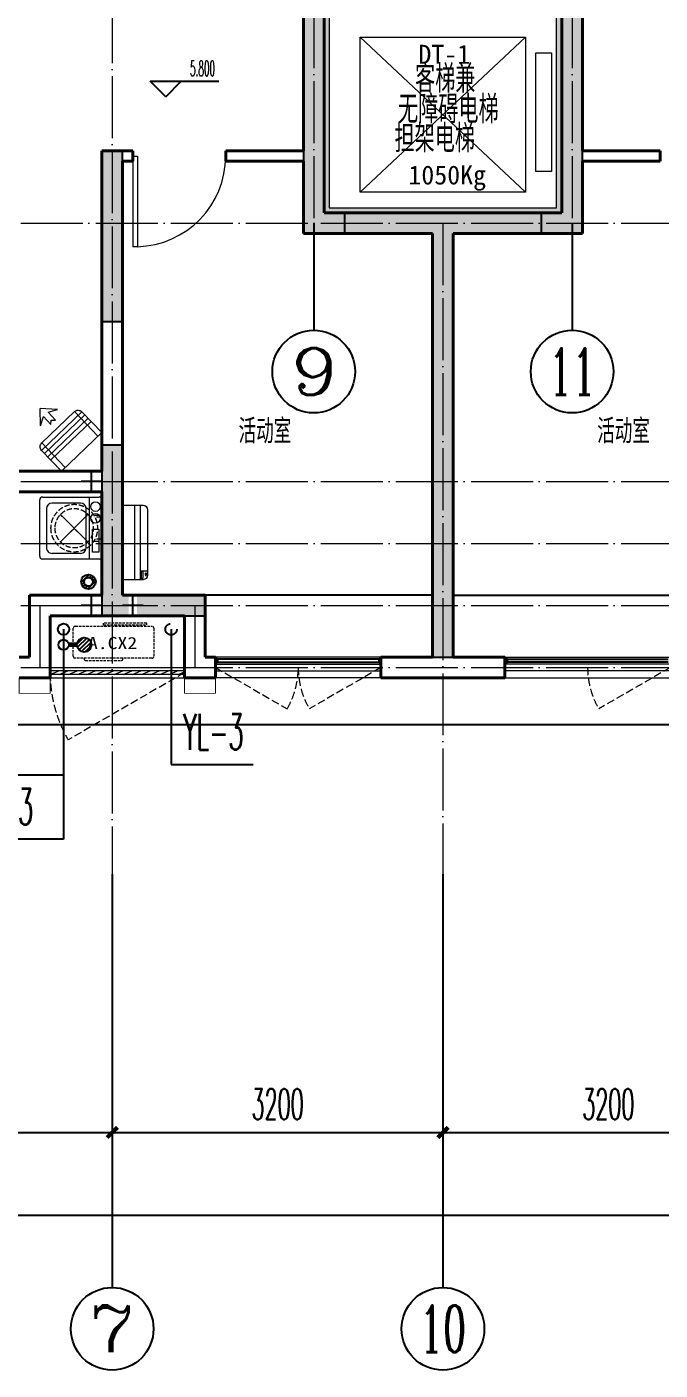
# Model space of a CAD drawing. Extents: x 27938 to 650306, y -92720 to 1524912.
# Drawn here: x 281791 to 287918, y 511940 to 524940 of the extents above; entities that cross this region are included whole.
import ezdxf
from ezdxf.enums import TextEntityAlignment as Align

# ---------------------------------------------------------------- set-up
doc = ezdxf.new("R2010")
doc.units = 0
doc.header["$LTSCALE"] = 1000
doc.header["$MEASUREMENT"] = 0
for name, pattern in [('$1$DASH', [0.35, 0.25, -0.1]), ('DASH', [0.35, 0.25, -0.1]), ('DOTE', [2.42, 2, -0.2, 0.02, -0.2])]:
    doc.linetypes.add(name, pattern=pattern)
for name, color, linetype in [('3-栏杆1', 135, 'Continuous'), ('3.5方案汇报，与郭总、侯月琴确定户型_t8$0$2020.03.04 -1安徽标准化洋房户型(UA）_t8_t8$0$看线', 154, 'Continuous'), ('AXIS', 3, 'Continuous'), ('AXIS_TEXT', 4, 'Continuous'), ('COLUMN', 9, 'Continuous'), ('DIM_ELEV', 3, 'Continuous'), ('DIM_凝结', 3, 'Continuous'), ('DIM_污水', 3, 'Continuous'), ('DIM_雨水', 3, 'Continuous'), ('EQUIP_地漏', 7, 'Continuous'), ('PIPE-凝结', 150, 'N'), ('PUB_TEXT', 4, 'Continuous'), ('VPIPE-凝结', 150, 'Continuous'), ('VPIPE-污水', 2, 'W'), ('VPIPE-雨水', 4, 'DASH'), ('保温', 6, 'Continuous'), ('机电标识类', 1, 'Continuous'), ('看线', 251, 'Continuous')]:
    doc.layers.add(name, color=color, linetype=linetype)
for name, color, linetype, lineweight in [('3.5方案汇报，与郭总、侯月琴确定户型_t8$0$STAIR', 2, 'Continuous', 18), ('DOTE', 19, 'DOTE', 9), ('LVTRY', 1, 'Continuous', 13), ('PUB_HATCH', 8, 'Continuous', 9), ('WALL', 9, 'Continuous', 40), ('WINDOW', 8, 'Continuous', 15), ('填充', 251, 'Continuous', 5), ('平面-空调室内机', 176, 'Continuous', 9), ('平面-空调预留孔', 173, 'Continuous', 15), ('空调', 76, 'Continuous', 13), ('粉刷', 251, 'Continuous', 9)]:
    doc.layers.add(name, color=color, linetype=linetype, lineweight=lineweight)
doc.styles.add('_TCH_AXIS', font='COMPLEX', dxfattribs={"bigfont": 'GBCBIG'})
doc.styles.add('_TCH_DIM', font='SIMPLEX.shx', dxfattribs={"width": 0.6, "oblique": 10, "bigfont": 'hztxt.shx'})
doc.styles.add('_TCH_DIM_T3', font='SIMPLEX.shx', dxfattribs={"width": 0.494118, "bigfont": 'GBCBIG.shx'})
doc.styles.add('_TWT_SERIAL', font='simplex.shx', dxfattribs={"width": 0.6, "oblique": 10, "height": 3, "bigfont": 'aadri.shx'})
doc.styles.add('COMPLEX', font='COMPLEX')
doc.styles.get("Standard").update_dxf_attribs({"font": 'gbenor.shx', "bigfont": 'gbcbig.shx'})
doc.styles.add('黑体', font='simhei.ttf')
doc.linetypes.add('N', pattern='A,3,-0.2,["N",Standard,S=0.25,R=0,X=-0.1,Y=-0.115],-0.2', length=3.4)
doc.linetypes.add('W', pattern='A,3,-0.2,["W",Standard,S=0.25,R=0,X=-0.1,Y=-0.115],-0.2', length=3.4)
doc.dimstyles.new('_TCH_ARCH&&100', dxfattribs={"dimtxt": 297.5, "dimasz": 100, "dimexe": 250, "dimexo": 300, "dimgap": 126.25, "dimtad": 1, "dimdec": 0, "dimzin": 0, "dimdsep": 46, "dimtxsty": '_TCH_DIM_T3', "dimblk": 'ARCHTICK', "dimcen": 0.09, "dimclrt": 4, "dimazin": 2, "dimtfac": 1, "dimtdec": 0, "dimtix": 1, "dimtmove": 2, "dimatfit": 3, "dimfxl": 1, "dimtolj": 1, "dimtzin": 0, "dimarcsym": 0})
pattern_1 = [(90, (-503782.47, -516048.461), (-16.49778, 1e-15), [9.525, -19.05]), (210, (-503782.47, -516048.461), (8.24889, -14.2874966), [9.525, -19.05]), (150, (-503782.47, -516038.936), (-8.24889, -14.2874966), [9.525, -19.05])]

# ---------------------------------------------------------------- blocks, each defined once
blk = doc.blocks.new('FGDGDRGSDGDG')
at = {"layer": 'DOTE', "linetype": 'DOTE', "ltscale": 0.3}
for p, q in [((500682, 523848), (500682, 513948)), ((502632, 522348), (502632, 520248)), ((505132, 522348), (505132, 520248)), ((488182, 520248), (546982, 520248)), ((503882, 520248), (503882, 513948)), ((488182, 517748), (546982, 517748)), ((488182, 517148), (546982, 517148)), ((488182, 516548), (546982, 516548)), ((499982, 516548), (499982, 515948)), ((501482, 516548), (501482, 515948)), ((488182, 515948), (546982, 515948))]:
    blk.add_line(p, q, dxfattribs=at)
blk = doc.blocks.new('gdfgdgdgr')
at = {"layer": 'PUB_HATCH'}
for points in [[(489827, 526514), (489477, 526514), (489477, 526314), (489627, 526314), (489627, 524214), (490027, 524214), (490027, 524414), (489827, 524414)], [(492128, 526514), (492128, 524414), (491928, 524414), (491928, 524214), (492328, 524214), (492328, 526314), (492478, 526314), (492478, 526514)], [(487877, 523364), (487877, 525014), (487677, 525014), (487677, 523364)], [(488677, 520714), (487877, 520714), (487877, 522164), (487677, 522164), (487677, 520514), (488677, 520514)]]:
    blk.add_hatch(color=256, dxfattribs=at).paths.add_polyline_path(points)
at = {"layer": 'COLUMN', "color": 8}
for p, q in [((489827, 524414), (489827, 526514)), ((492128, 526514), (492128, 524414)), ((489627, 526314), (489627, 524214)), ((492328, 524214), (492328, 526314)), ((487877, 525014), (487677, 525014)), ((487677, 525014), (487677, 523364)), ((487877, 523364), (487877, 525014)), ((490027, 524414), (489827, 524414)), ((490027, 524214), (490027, 524414)), ((492128, 524414), (491928, 524414)), ((491928, 524414), (491928, 524214)), ((489627, 524214), (490027, 524214)), ((491928, 524214), (492328, 524214)), ((487677, 523364), (487877, 523364)), ((487877, 522164), (487677, 522164)), ((487677, 522164), (487677, 520514)), ((487877, 520714), (487877, 522164)), ((488677, 520714), (487877, 520714)), ((488677, 520514), (488677, 520714)), ((487677, 520514), (488677, 520514))]:
    blk.add_line(p, q, dxfattribs=at)
blk = doc.blocks.new('RECTANG')
at = {"color": 0}
for p, q in [((1, 1), (0, 1)), ((0, 1), (0, 0)), ((1, 0), (1, 1)), ((0, 0), (1, 0))]:
    blk.add_line(p, q, dxfattribs=at)
blk = doc.blocks.new('洗衣机')
at = {"layer": 'LVTRY', "color": 0}
for p, q in [((3790994, 243445), (3790994, 242899)), ((3791567, 243472), (3791021, 243472)), ((3791117, 243472), (3791117, 242872)), ((3791199, 243413), (3791475, 243413)), ((3791595, 242899), (3791595, 243445)), ((3791145, 242982), (3791145, 243358)), ((3791529, 243358), (3791529, 242982)), ((3791021, 242872), (3791567, 242872)), ((3791475, 242928), (3791199, 242928))]:
    blk.add_line(p, q, dxfattribs=at)
at = {"layer": 'LVTRY', "color": 0, "extrusion": (0, 0, -1)}
for centre, major_axis, start_param, end_param in [((3791021, 243445), (0, 27.6), -1.570796, 0), ((3791055, 243380), (0, 46.9), 3.141593, 9.424778), ((3791199, 243358), (0, 54.7), 4.712389, 6.283185), ((3791475, 243358), (0, 54.7), 0, 1.570796), ((3791567, 243445), (0, 27.6), 0, 1.570796), ((3791055, 243266), (0, 46.9), 3.141593, 9.424778), ((3791199, 242982), (0, 54.7), 3.141593, 4.712389), ((3791475, 242982), (0, 54.7), 1.570796, 3.141593), ((3791021, 242899), (0, 27.6), 3.141593, 4.712389), ((3791567, 242899), (0, 27.6), 1.570796, 3.141593)]:
    blk.add_ellipse(centre, major_axis=major_axis, ratio=0.986385, start_param=start_param, end_param=end_param, dxfattribs=at)
at = {"layer": 'LVTRY', "color": 8, "xscale": 63.25620569481588, "yscale": 224.5369532744355, "zscale": 64.12934308941763, "rotation": 180}
blk.add_blockref('RECTANG', (3791085, 243162), dxfattribs=at)
blk = doc.blocks.new('dnfhfn')
at = {"color": 0, "linetype": '$1$DASH', "ltscale": 0.2}
for p, q in [((102, 495, 0), (122, 495, 0)), ((102, 417, 0), (102, 495, 0)), ((122, 495, 0), (122, 429, 0)), ((353, 495, 0), (333, 495, 0)), ((333, 495, 0), (333, 429, 0)), ((353, 417, 0), (353, 495, 0))]:
    blk.add_line(p, q, dxfattribs=at)
at = {"color": 0, "linetype": '$1$DASH', "ltscale": 0.2, "elevation": 0}
for points in [[(95, 360), (95, 360), (360, 95), (360, 95)], [(360, 360), (95, 95), (95, 95), (360, 360)]]:
    blk.add_lwpolyline(points, close=True, dxfattribs=at)
at = {"color": 0, "linetype": '$1$DASH', "ltscale": 0.2}
for radius in [228, 188]:
    blk.add_circle((228, 228, 0), radius, dxfattribs=at)
blk = doc.blocks.new('ferre')
at = {"layer": '平面-空调预留孔', "color": 0, "linetype": 'DASH', "ltscale": 0.1}
for p, q in [((93393, 115403), (93393, 115393)), ((93403, 115383), (93756, 115383)), ((93766, 115393), (93766, 115403))]:
    blk.add_line(p, q, dxfattribs=at)
blk.add_lwpolyline([(94046, 115403), (93306, 115403, -0.414214), (93286, 115423), (93286, 115693, -0.414214), (93306, 115713), (94046, 115713, -0.414214), (94066, 115693), (94066, 115423, -0.414214)], format="xyb", close=True, dxfattribs=at)
blk.add_lwpolyline([(93997, 115743), (93577, 115743), (93577, 115727), (93997, 115727)], close=True, dxfattribs=at)
for centre, start, end in [((93403, 115393), 180, 270), ((93756, 115393), 270, 0)]:
    blk.add_arc(centre, 10, start, end, dxfattribs=at)
at = {"layer": '平面-空调预留孔', "color": 0, "linetype": 'DASH', "ltscale": 0.1, "style": '黑体', "width": 1.2}
blk.add_text('A.CX2', height=117, dxfattribs=at).set_placement((93428, 115492))
blk = doc.blocks.new('fergve')
at = {"layer": '平面-空调预留孔', "color": 8, "linetype": 'DASH', "ltscale": 0.1}
blk.add_blockref('ferre', (25670, -60416), dxfattribs=at)
blk = doc.blocks.new('dasdasf1sa2f31as32f')
at = {"color": 0}
for p, q in [((-270, 524), (-428, 237)), ((-270, 524), (114, 314)), ((-116, 586), (43, 640)), ((-23, 586), (-116, 586)), ((-23, 586), (-73, 493)), ((32, 555), (-18, 463)), ((83, 477), (32, 555)), ((83, 477), (43, 640)), ((-473, 260), (-339, 504)), ((72, 132), (-401, 392)), ((93, 169), (-381, 428)), ((115, 208), (-359, 468)), ((135, 245), (-339, 505)), ((-31, 504), (-73, 493)), ((-18, 463), (-31, 504)), ((114, 314), (-44, 26)), ((0, 0), (-473, 260)), ((134, 244), (0, 0))]:
    blk.add_line(p, q, dxfattribs=at)
for centre, start, end in [((-294, 479), 61.2593, 151.2593), ((89, 269), 331.2593, 61.2593)]:
    blk.add_arc(centre, 51.3, start, end, dxfattribs=at)
blk = doc.blocks.new('dongkong')
at = {"color": 0}
blk.add_wipeout([(-603756, 210771), (-603756, 210571), (-603836, 210571), (-603836, 210771)], dxfattribs=at)
at = {"layer": '机电标识类', "color": 0, "linetype": 'DASH', "ltscale": 400}
for p, q in [((-603796, 210771), (-603796, 210571)), ((-603896, 210671), (-603696, 210671))]:
    blk.add_line(p, q, dxfattribs=at)
at = {"layer": '空调', "color": 0, "linetype": 'DASH', "const_width": 2}
blk.add_lwpolyline([(-603756, 210771), (-603756, 210571), (-603836, 210571), (-603836, 210771)], close=True, dxfattribs=at)
blk = doc.blocks.new('A$C001338C2')
at = {"color": 0}
for p, q in [((0, 249), (0, 22)), ((845, 304), (55, 304)), ((109, 215), (109, 304)), ((900, 22), (900, 249)), ((22, 0), (878, 0))]:
    blk.add_line(p, q, dxfattribs=at)
at = {"color": 0, "lineweight": 5}
for p, q in [((900, 215), (0, 215)), ((900, 143), (0, 143))]:
    blk.add_line(p, q, dxfattribs=at)
at = {"color": 0}
for points in [[(89, 226), (22, 226, -0.414214), (17, 232), (17, 243, -0.414214), (22, 249), (89, 249, -0.414214), (95, 243), (95, 232, -0.414214)], [(73, 275), (57, 275, -0.414214), (51, 281), (51, 283, -0.414214), (57, 289), (73, 289, -0.414214), (79, 283), (79, 281, -0.414214)]]:
    blk.add_lwpolyline(points, format="xyb", close=True, dxfattribs=at)
for centre, radius, start, end in [((55, 249), 55, 90, 180), ((845, 249), 55, 360, 90), ((22, 22), 22, 180, 270), ((878, 22), 22, 270, 360)]:
    blk.add_arc(centre, radius, start, end, dxfattribs=at)
blk = doc.blocks.new('A$C263B1184')
at = {"layer": '保温', "linetype": 'Continuous', "ltscale": 10}
h = blk.add_hatch(dxfattribs=at)
h.set_pattern_fill('HEX', color=251, scale=10, angle=90, style=0)
h.set_pattern_definition(pattern_1)
h.paths.add_polyline_path([(1050, 4100), (1050, 4300), (-850, 4300), (-850, 4100)])
h = blk.add_hatch(dxfattribs=at)
h.set_pattern_fill('HEX', color=251, scale=10, angle=90, style=0)
h.set_pattern_definition(pattern_1)
h.paths.add_polyline_path([(0, 0), (200, 0), (200, 4100), (0, 4100)])
at = {"layer": '保温', "color": 251, "linetype": 'ByBlock', "ltscale": 10}
blk.add_line((0, 0), (200, 0), dxfattribs=at)
blk = doc.blocks.new('_ArchTick')
at = {"color": 0, "linetype": 'ByBlock', "const_width": 0.4}
blk.add_lwpolyline([(-0.5, -0.5), (0.5, 0.5)], dxfattribs=at)
blk = doc.blocks.new('*D935')
at = {"layer": 'AXIS', "color": 0, "lineweight": -2}
for p, q in [((278717, 516440), (278717, 513990)), ((282617, 516440), (282617, 513990)), ((278717, 514240), (282617, 514240))]:
    blk.add_line(p, q, dxfattribs=at)
at = {"layer": 'Defpoints', "color": 0}
for p in [(278717, 516740), (282617, 516740), (282617, 514240)]:
    blk.add_point(p, dxfattribs=at)
at = {"layer": 'AXIS', "color": 0, "lineweight": -2, "xscale": 100, "yscale": 100, "zscale": 100, "rotation": 180}
blk.add_blockref('_ArchTick', (278717, 514240), dxfattribs=at)
at = {"layer": 'AXIS', "color": 0, "lineweight": -2, "xscale": 100, "yscale": 100, "zscale": 100}
blk.add_blockref('_ArchTick', (282617, 514240), dxfattribs=at)
at = {"layer": 'AXIS', "color": 4, "insert": (280667, 514515), "char_height": 297.5, "attachment_point": 5, "style": '_TCH_DIM_T3'}
blk.add_mtext('\\A1;3900', dxfattribs=at)
blk = doc.blocks.new('*D936')
at = {"layer": 'AXIS', "color": 0, "lineweight": -2}
for p, q in [((282617, 516440), (282617, 513990)), ((285817, 516440), (285817, 513990)), ((282617, 514240), (285817, 514240))]:
    blk.add_line(p, q, dxfattribs=at)
at = {"layer": 'Defpoints', "color": 0}
for p in [(282617, 516740), (285817, 516740), (285817, 514240)]:
    blk.add_point(p, dxfattribs=at)
at = {"layer": 'AXIS', "color": 0, "lineweight": -2, "xscale": 100, "yscale": 100, "zscale": 100, "rotation": 180}
blk.add_blockref('_ArchTick', (282617, 514240), dxfattribs=at)
at = {"layer": 'AXIS', "color": 0, "lineweight": -2, "xscale": 100, "yscale": 100, "zscale": 100}
blk.add_blockref('_ArchTick', (285817, 514240), dxfattribs=at)
at = {"layer": 'AXIS', "color": 4, "insert": (284217, 514515), "char_height": 297.5, "attachment_point": 5, "style": '_TCH_DIM_T3'}
blk.add_mtext('\\A1;3200', dxfattribs=at)
blk = doc.blocks.new('*D937')
at = {"layer": 'AXIS', "color": 0, "lineweight": -2}
for p, q in [((285817, 516440), (285817, 513990)), ((289017, 516440), (289017, 513990)), ((285817, 514240), (289017, 514240))]:
    blk.add_line(p, q, dxfattribs=at)
at = {"layer": 'Defpoints', "color": 0}
for p in [(285817, 516740), (289017, 516740), (289017, 514240)]:
    blk.add_point(p, dxfattribs=at)
at = {"layer": 'AXIS', "color": 0, "lineweight": -2, "xscale": 100, "yscale": 100, "zscale": 100, "rotation": 180}
blk.add_blockref('_ArchTick', (285817, 514240), dxfattribs=at)
at = {"layer": 'AXIS', "color": 0, "lineweight": -2, "xscale": 100, "yscale": 100, "zscale": 100}
blk.add_blockref('_ArchTick', (289017, 514240), dxfattribs=at)
at = {"layer": 'AXIS', "color": 4, "insert": (287417, 514515), "char_height": 297.5, "attachment_point": 5, "style": '_TCH_DIM_T3'}
blk.add_mtext('\\A1;3200', dxfattribs=at)
blk = doc.blocks.new('*D941')
at = {"layer": 'AXIS', "color": 0, "lineweight": -2}
for p, q in [((272017, 516440), (272017, 513190)), ((327017, 516440), (327017, 513190)), ((272017, 513440), (327017, 513440))]:
    blk.add_line(p, q, dxfattribs=at)
at = {"layer": 'Defpoints', "color": 0}
for p in [(272017, 516740), (327017, 516740), (327017, 513440)]:
    blk.add_point(p, dxfattribs=at)
at = {"layer": 'AXIS', "color": 0, "lineweight": -2, "xscale": 100, "yscale": 100, "zscale": 100, "rotation": 180}
blk.add_blockref('_ArchTick', (272017, 513440), dxfattribs=at)
at = {"layer": 'AXIS', "color": 0, "lineweight": -2, "xscale": 100, "yscale": 100, "zscale": 100}
blk.add_blockref('_ArchTick', (327017, 513440), dxfattribs=at)
at = {"layer": 'AXIS', "color": 4, "insert": (299517, 513715), "char_height": 297.5, "attachment_point": 5, "style": '_TCH_DIM_T3'}
blk.add_mtext('\\A1;55000', dxfattribs=at)
blk = doc.blocks.new('$WINLIB2D$00000001')
at = {"color": 0}
for points in [[(-0.5, 0.5), (-0.5, -0.5)], [(-0.5, 0.5), (0.5, 0.5)], [(0.5, -0.5), (0.5, 0.5)], [(0.5, 0.1667), (-0.5, 0.1667)], [(0.5, -0.1667), (-0.5, -0.1667)], [(-0.5, -0.5), (0.5, -0.5)]]:
    blk.add_lwpolyline(points, dxfattribs=at)
blk = doc.blocks.new('$DorLib2D$00000001')
for p, q in [((0.45, 0.975), (0.5, 0.975)), ((0.45, 0), (0.45, 0.975)), ((0.5, 0), (0.5, 0.975)), ((0.5, 0), (0.45, 0))]:
    blk.add_line(p, q)
at = {"lineweight": 13}
blk.add_arc((0.475, 0), 0.975, 91.4693, 180, dxfattribs=at)
blk = doc.blocks.new('$WINLIB2D$00000039')
at = {"color": 0}
for points in [[(-0.5, 0.5), (-0.5, -0.5)], [(0.5, 0.5), (-0.5, 0.5)], [(0.5, -0.5), (0.5, 0.5)], [(-0.5, 0.167), (0.5, 0.167)], [(-0.384, -0.167), (-0.448, 0.167)], [(-0.316, -0.167), (-0.38, 0.167)], [(-0.248, -0.167), (-0.312, 0.167)], [(-0.18, -0.167), (-0.244, 0.167)], [(-0.112, -0.167), (-0.176, 0.167)], [(-0.044, -0.167), (-0.108, 0.167)], [(0.024, -0.167), (-0.04, 0.167)], [(0.092, -0.167), (0.028, 0.167)], [(0.16, -0.167), (0.096, 0.167)], [(0.228, -0.167), (0.164, 0.167)], [(0.296, -0.167), (0.232, 0.167)], [(0.364, -0.167), (0.3, 0.167)], [(0.432, -0.167), (0.368, 0.167)], [(0.5, -0.167), (0.436, 0.167)], [(-0.452, -0.167), (-0.5, 0.084)], [(-0.5, -0.167), (0.5, -0.167)], [(0.5, -0.5), (-0.5, -0.5)]]:
    blk.add_lwpolyline(points, dxfattribs=at)
blk = doc.blocks.new('_AXISO')
blk.add_circle((0, 0), 0.5)
at = {"layer": 'AXIS_TEXT', "style": 'COMPLEX', "width": 1.041667}
blk.add_attdef('A', text='', height=0.56, dxfattribs=at).set_placement((-0.25, -0.28), (0.25, -0.28), align=Align.FIT)
blk = doc.blocks.new('$TwtSys$00000141')
for p, q in [((-141, 12), (-15, 138)), ((-141, 12), (-15, 138)), ((-131, -53), (53, 131)), ((-131, -53), (53, 131)), ((-100, -100), (100, 100)), ((-100, -100), (100, 100)), ((-49, -131), (131, 49)), ((-49, -131), (131, 49)), ((17, -138), (138, -17)), ((17, -138), (138, -17))]:
    blk.add_line(p, q)
blk.add_circle((0, 0), 141)
blk.add_circle((0, 0), 141)
blk = doc.blocks.new('$TwtSys$00000543')
for p, q in [((-140, -13), (13, 140)), ((-13, -140), (140, 13)), ((19, 83), (63, 126)), ((60, 60), (100, 100)), ((83, 19), (126, 63)), ((-126, -63), (-83, -19)), ((-100, -100), (-60, -60)), ((-63, -126), (-19, -83))]:
    blk.add_line(p, q)
for radius in [141, 84.6]:
    blk.add_circle((0, 0), radius)

msp = doc.modelspace()

# ---------------------------------------------------------------- hatches: boundary and pattern name
at = {"layer": '填充'}
h = msp.add_hatch(dxfattribs=at)
h.set_pattern_fill('隔热材料02', color=8, scale=100, style=0)
h.set_pattern_definition([(0, (-888391.82, -85598.18), (0, 50), []), (0, (-888391.82, -85581.513), (0, 50), []), (270, (-888348.077, -85572.88), (50, -9e-15), [5.01775, -44.98225]), (270, (-888385.536, -85572.88), (50, -9e-15), [5.01775, -44.98225]), (90, (-888360.024, -85606.81), (-50, 3e-15), [5.01775, -44.98225]), (90, (-888373.59, -85606.81), (-50, 3e-15), [5.01775, -44.98225]), (180, (-888341.794, -85614.846), (-6e-15, -50), [50.02425, 0.02425]), (135, (-888355.75, -85612.337), (3e-15, 49.99987405), [4.268, -66.44275]), (116.56505, (-888308.77, -85609.32), (0.00011283, 49.99993342), [2.805, -108.9985]), (116.56505, (-888358.77, -85609.32), (0.00011283, 49.99993342), [2.805, -108.9985]), (153.43495, (-888300.734, -85614.846), (-0.0001128, 49.9999334), [5.61, -106.1935]), (153.43495, (-888350.734, -85614.846), (-0.0001128, 49.9999334), [5.61, -106.1935]), (63.43495, (-888310.024, -85601.793), (-0.00011283, 49.99993342), [26.714, -85.0895]), (63.43495, (-888360.024, -85601.793), (-0.00011283, 49.99993342), [26.714, -85.0895]), (116.56505, (-888298.077, -85572.881), (0.00011283, 49.99993342), [2.805, -108.9985]), (116.56505, (-888348.077, -85572.881), (0.00011283, 49.99993342), [2.805, -108.9985]), (135, (-888349.33, -85570.373), (3e-15, 49.99987405), [4.268, -66.44275]), (153.43495, (-888302.35, -85567.355), (-0.0001128, 49.9999334), [5.61, -106.1935]), (153.43495, (-888352.35, -85567.355), (-0.0001128, 49.9999334), [5.61, -106.1935]), (45, (-888384.28, -85570.373), (0, 49.99987405), [4.268, -66.44275]), (63.43495, (-888335.536, -85572.881), (-0.00011283, 49.99993342), [2.805, -108.9985]), (63.43495, (-888385.536, -85572.881), (-0.00011283, 49.99993342), [2.805, -108.9985]), (26.56505, (-888331.264, -85567.355), (0.0001128, 49.9999334), [5.61, -106.1935]), (26.56505, (-888381.264, -85567.355), (0.0001128, 49.9999334), [5.61, -106.1935]), (116.56505, (-888323.59, -85601.793), (0.00011283, 49.99993342), [26.714, -85.0895]), (116.56505, (-888373.59, -85601.793), (0.00011283, 49.99993342), [26.714, -85.0895]), (45, (-888377.86, -85612.337), (0, 49.99987405), [4.268, -66.44275]), (63.43495, (-888324.843, -85609.32), (-0.00011283, 49.99993342), [2.805, -108.9985]), (63.43495, (-888374.843, -85609.32), (-0.00011283, 49.99993342), [2.805, -108.9985]), (26.56505, (-888332.88, -85614.846), (0.0001128, 49.9999334), [5.61, -106.1935]), (26.56505, (-888382.88, -85614.846), (0.0001128, 49.9999334), [5.61, -106.1935])])
h.paths.add_polyline_path([(286916.6, 525040.5), (286966.6, 525040.5), (286966.6, 523140.5), (284666.6, 523140.5), (284666.6, 525040.5), (284716.6, 525040.5), (284716.6, 523190.5), (286916.6, 523190.5)])

# ---------------------------------------------------------------- linework, layer by layer
at = {"color": 8, "const_width": 8}
for points in [[(281716.6, 518640.4), (281716.6, 518490.4), (282016.6, 518490.4), (282016.6, 518640.4)], [(283316.6, 518640.4), (283316.6, 518490.4), (283616.6, 518490.4), (283616.6, 518640.4)]]:
    msp.add_lwpolyline(points, dxfattribs=at)
at = {"layer": '3-栏杆1', "color": 8}
for p, q in [((283636.8, 518822.7), (283616.6, 518840.4)), ((283616.6, 518840.4), (283636.8, 518822.7)), ((285196.3, 518822.7), (285216.6, 518840.4)), ((285216.6, 518840.4), (285196.3, 518822.7)), ((286436.8, 518822.7), (286416.6, 518840.4)), ((286416.6, 518840.4), (286436.8, 518822.7)), ((283616.6, 518773.5), (283636.8, 518793.4)), ((283636.8, 518822.7), (283636.8, 518793.4)), ((285196.3, 518822.6), (283636.8, 518822.6)), ((283636.8, 518793.4), (285196.3, 518793.3)), ((285196.3, 518822.7), (285196.3, 518793.4)), ((285196.3, 518793.4), (285216.6, 518773.5)), ((285216.6, 518773.5), (285196.3, 518793.4)), ((286436.8, 518793.4), (286416.6, 518773.5)), ((286416.6, 518773.5), (286436.8, 518793.4)), ((286436.8, 518822.7), (286436.8, 518793.4)), ((286436.8, 518822.6), (287996.3, 518822.6)), ((287996.3, 518793.4), (286436.8, 518793.3))]:
    msp.add_line(p, q, dxfattribs=at)
at = {"layer": '3.5方案汇报，与郭总、侯月琴确定户型_t8$0$2020.03.04 -1安徽标准化洋房户型(UA）_t8_t8$0$看线', "color": 8, "ltscale": 10}
for p, q in [((285716.6, 519440.4), (283516.6, 519440.4)), ((285916.6, 519440.4), (288116.6, 519440.4))]:
    msp.add_line(p, q, dxfattribs=at)
at = {"layer": '3.5方案汇报，与郭总、侯月琴确定户型_t8$0$STAIR', "color": 8}
for p, q in [((286616.6, 524840.4), (285016.6, 523340.4)), ((285016.6, 524840.4), (286616.6, 523340.4))]:
    msp.add_line(p, q, dxfattribs=at)
for points in [[(285016.6, 523340.4), (285016.6, 524840.4), (286616.6, 524840.4), (286616.6, 523340.4)], [(286716.6, 523540.4), (286716.6, 524690.4), (286866.6, 524690.4), (286866.6, 523540.4)]]:
    msp.add_lwpolyline(points, close=True, dxfattribs=at)
at = {"layer": 'AXIS'}
for p, q in [((284566.6, 523040.4), (284566.6, 522004.2)), ((287066.6, 523040.4), (287066.6, 522004.2)), ((282616.6, 516740.4), (282616.6, 512740.4)), ((285816.6, 516740.4), (285816.6, 512740.4))]:
    msp.add_line(p, q, dxfattribs=at)
at = {"layer": 'DIM_ELEV', "color": 8}
for p, q in [((283134.6, 524264.2), (282984.6, 524414.2)), ((282984.6, 524414.2), (283649.5, 524414.2)), ((283134.6, 524264.2), (283284.6, 524414.2))]:
    msp.add_line(p, q, dxfattribs=at)
at = {"layer": 'DIM_凝结'}
for p, q in [((282146.6, 518960.4), (282146.6, 517078.6)), ((282146.6, 517078.6), (281169.7, 517078.6))]:
    msp.add_line(p, q, dxfattribs=at)
at = {"layer": 'DIM_污水'}
for p, q in [((282146.6, 519110.4), (282146.6, 517697.9)), ((282146.6, 517697.9), (281091.3, 517697.9))]:
    msp.add_line(p, q, dxfattribs=at)
at = {"layer": 'DIM_雨水'}
for p, q in [((283186.6, 519110.4), (283186.6, 517802.2)), ((283186.6, 517802.2), (283980.6, 517802.2))]:
    msp.add_line(p, q, dxfattribs=at)
at = {"layer": 'PIPE-凝结', "const_width": 45}
msp.add_lwpolyline([(282196.6, 518960.4), (282276.1, 518960.4)], dxfattribs=at)
at = {"layer": 'VPIPE-凝结'}
msp.add_circle((282146.6, 518960.4), 50, dxfattribs=at)
at = {"layer": 'VPIPE-污水'}
msp.add_circle((282146.6, 519110.4), 55, dxfattribs=at)
at = {"layer": 'VPIPE-雨水'}
msp.add_circle((283186.6, 519110.4), 55, dxfattribs=at)
at = {"layer": 'WALL', "color": 8}
for p, q in [((284466.6, 525040.4), (284466.6, 523740.4)), ((284666.6, 525040.4), (284666.6, 523640.4)), ((286966.6, 525040.4), (286966.6, 523640.4)), ((287166.6, 525040.4), (287166.6, 523740.4)), ((282815.4, 523740.4), (282516.6, 523740.4)), ((282716.6, 523640.4), (282716.6, 520540.4)), ((282716.6, 523640.4), (282815.4, 523640.4)), ((282815.4, 523640.4), (282815.4, 523740.4)), ((284466.6, 523740.4), (283715.4, 523740.4)), ((283715.4, 523740.4), (283715.4, 523640.4)), ((283715.4, 523640.4), (284466.6, 523640.4)), ((284466.6, 523640.4), (284466.6, 522940.4)), ((284666.6, 523640.4), (284666.6, 523140.4)), ((286966.6, 523640.4), (286966.6, 523140.4)), ((287917.8, 523740.4), (287166.6, 523740.4)), ((287166.6, 523640.4), (287917.8, 523640.4)), ((287166.6, 523640.4), (287166.6, 522940.4)), ((287917.8, 523640.4), (287917.8, 523740.4)), ((284666.6, 523140.4), (285816.6, 523140.4)), ((285816.6, 523140.4), (286966.6, 523140.4)), ((284466.6, 522940.4), (285716.6, 522940.4)), ((285716.6, 522940.4), (285716.6, 518840.4)), ((285916.6, 522940.4), (285916.6, 518840.4)), ((285916.6, 522940.4), (287166.6, 522940.4)), ((281816.6, 519440.4), (281816.6, 518840.4)), ((283516.6, 519440.4), (283516.6, 518840.4)), ((282016.6, 519240.4), (282016.6, 518740.4)), ((283316.6, 519240.4), (283316.6, 518740.4)), ((281816.6, 518840.4), (281716.6, 518840.4)), ((283616.6, 518840.4), (283516.6, 518840.4)), ((283616.6, 518640.4), (283616.6, 518840.4)), ((285716.6, 518840.4), (285216.6, 518840.4)), ((285216.6, 518840.4), (285216.6, 518640.4)), ((286416.6, 518840.4), (285916.6, 518840.4)), ((286416.6, 518640.4), (286416.6, 518840.4)), ((282016.6, 518640.4), (282016.6, 518740.4)), ((283316.6, 518740.4), (283316.6, 518640.4)), ((281916.6, 518640.4), (281716.6, 518640.4)), ((281916.6, 518640.4), (282016.6, 518640.4)), ((283316.6, 518640.4), (283416.6, 518640.4)), ((283416.6, 518640.4), (283616.6, 518640.4)), ((285216.6, 518640.4), (285816.6, 518640.4)), ((285816.6, 518640.4), (286416.6, 518640.4))]:
    msp.add_line(p, q, dxfattribs=at)
at = {"layer": 'WINDOW', "color": 8, "linetype": 'DASH', "ltscale": 0.3}
for points in [[(283616.6, 518740.4), (284309.4, 518340.4, 0.1316525), (284416.6, 518740.4)], [(285216.6, 518740.4), (284523.8, 518340.4, -0.1316525), (284416.6, 518740.4)], [(288016.6, 518740.4), (287323.8, 518340.4, -0.1316525), (287216.6, 518740.4)], [(283316.6, 518690.4), (282190.7, 518040.4, -0.1316525), (282016.6, 518690.4)]]:
    msp.add_lwpolyline(points, format="xyb", dxfattribs=at)
at = {"layer": '填充', "color": 8}
msp.add_lwpolyline([(286916.6, 525040.5), (286966.6, 525040.5), (286966.6, 523140.5), (284666.6, 523140.5), (284666.6, 525040.5), (284716.6, 525040.5), (284716.6, 523190.5), (286916.6, 523190.5)], close=True, dxfattribs=at)

# ---------------------------------------------------------------- block references
msp.add_blockref('FGDGDRGSDGDG', (-218065.9, 2792))
at = {"color": 8}
msp.add_blockref('gdfgdgdgr', (-205160.8, -1273.4), dxfattribs=at)
at = {"layer": 'AXIS'}
ref = msp.add_blockref('_AXISO', (284566.6, 521604.2), dxfattribs=dict(at, xscale=800, yscale=800, zscale=800))
ref.add_attrib('A', '9', dxfattribs={"layer": 'AXIS_TEXT', "height": 452.5, "style": '_TCH_AXIS', "width": 1.5}).set_placement((284340.3, 521377.9), (284792.9, 521377.9), align=Align.FIT)
ref = msp.add_blockref('_AXISO', (287066.6, 521604.2), dxfattribs=dict(at, xscale=800, yscale=800, zscale=800))
ref.add_attrib('A', '11', dxfattribs={"layer": 'AXIS_TEXT', "height": 452.55, "style": '_TCH_AXIS', "width": 0.875}).set_placement((286840.3, 521377.9), (287292.9, 521377.9), align=Align.FIT)
ref = msp.add_blockref('_AXISO', (282616.6, 512340.4), dxfattribs=dict(at, xscale=800, yscale=800, zscale=800))
ref.add_attrib('A', '7', dxfattribs={"layer": 'AXIS_TEXT', "height": 452.5, "style": '_TCH_AXIS', "width": 1.5}).set_placement((282390.3, 512114.2), (282842.9, 512114.2), align=Align.FIT)
ref = msp.add_blockref('_AXISO', (285816.6, 512340.4), dxfattribs=dict(at, xscale=800, yscale=800, zscale=800))
ref.add_attrib('A', '10', dxfattribs={"layer": 'AXIS_TEXT', "height": 452.55, "style": '_TCH_AXIS', "width": 0.724138}).set_placement((285590.3, 512114.2), (286042.9, 512114.2), align=Align.FIT)
at = {"layer": 'EQUIP_地漏', "xscale": 0.5, "yscale": 0.5, "zscale": 0.5, "rotation": 180}
msp.add_blockref('$TwtSys$00000141', (282346.6, 518960.4), dxfattribs=at)
at = {"layer": 'WINDOW', "rotation": 180}
for name, p, xscale, yscale, zscale in [('$DorLib2D$00000001', (283265.4, 523690.4), 900, 900, 900), ('$WINLIB2D$00000001', (284416.6, 518740.4), 1600, 200, 1600), ('$WINLIB2D$00000039', (282666.6, 518690.4), 1299.999999983003, -100, 1299.999999983003)]:
    msp.add_blockref(name, p, dxfattribs=dict(at, xscale=xscale, yscale=yscale, zscale=zscale))
at = {"layer": 'WINDOW', "xscale": 1600, "yscale": -200, "zscale": 1600}
msp.add_blockref('$WINLIB2D$00000001', (287216.6, 518740.4), dxfattribs=at)
at = {"layer": '平面-空调预留孔', "color": 8, "xscale": -1}
for name, p, rotation in [('dasdasf1sa2f31as32f', (282126.3, 520640.4), 15.00000000331026), ('dnfhfn', (282021.5, 519860.8, 0), 270)]:
    msp.add_blockref(name, p, dxfattribs=dict(at, rotation=rotation))
at = {"layer": '平面-空调预留孔', "color": 8, "xscale": -0.800000000046565, "yscale": 0.800000000046565, "zscale": 0.800000000046565, "rotation": 269.9999997665698}
msp.add_blockref('A$C001338C2', (282716.7, 519590.4), dxfattribs=at)
at = {"layer": '平面-空调预留孔', "color": 8}
msp.add_blockref('fergve', (163283.6, 463842.8), dxfattribs=at)
at = {"layer": '粉刷', "color": 8, "xscale": -1}
msp.add_blockref('洗衣机', (4073510.3, 276918), dxfattribs=at)

# ---------------------------------------------------------------- texts
at = {"layer": 'DIM_ELEV', "color": 8, "style": '_TCH_DIM', "width": 0.423529}
msp.add_text('5.800', height=148.75, dxfattribs=at).set_placement((283369.3, 524464.3))
at = {"layer": 'DIM_凝结', "color": 7, "style": '_TWT_SERIAL', "width": 0.48}
msp.add_text('NL-3', height=350, dxfattribs=at).set_placement((281239.7, 517218.6))
at = {"layer": 'DIM_雨水', "color": 7, "style": '_TWT_SERIAL', "width": 0.48}
msp.add_text('YL-3', height=350, dxfattribs=at).set_placement((283302.6, 517942.2))
at = {"layer": 'PUB_TEXT', "color": 8, "style": '黑体'}
for s, p in [('DT-1', (285579.5, 524582.7)), ('1050Kg', (285482.5, 523415))]:
    msp.add_text(s, height=184.01, dxfattribs=at).set_placement(p)
at = {"layer": 'PUB_TEXT', "color": 8}
for s, height, p in [('客梯兼', 270.07, (285547.5, 524302.5)), ('无障碍电梯', 270.07, (285382.9, 524006.8)), ('担架电梯', 270.07, (285348.5, 523725.2)), ('活动室', 236.31, (283839.7, 520908.7)), ('活动室', 236.31, (287308.7, 520908.7))]:
    msp.add_text(s, height=height, dxfattribs=at).set_placement(p)

# ---------------------------------------------------------------- dimensions: what is measured, and where the dimension line sits
at = {"layer": 'AXIS'}
for p1, p2, distance, picture, middle in [((272016.6, 516740.4), (327016.6, 516740.4), -3300, '*D941', (299516.6, 513715.4)), ((278716.6, 516740.4), (282616.6, 516740.4), -2500, '*D935', (280666.6, 514515.4)), ((282616.6, 516740.4), (285816.6, 516740.4), -2500, '*D936', (284216.6, 514515.4)), ((285816.6, 516740.4), (289016.6, 516740.4), -2500, '*D937', (287416.6, 514515.4))]:
    dim = msp.add_aligned_dim(p1=p1, p2=p2, distance=distance, dimstyle='_TCH_ARCH&&100', dxfattribs=at)
    dim.commit()
    dim.dimension.update_dxf_attribs({"geometry": picture, "text_midpoint": middle})

# ---------------------------------------------------------------- next in the draw order: block references
at = {"layer": '平面-空调室内机', "color": 8, "ltscale": 0.3, "rotation": 180}
for p in [(-321379.6, 731211.1), (-321379.6, 730011.3), (-320979.5, 730011.3)]:
    msp.add_blockref('dongkong', p, dxfattribs=at)

# ---------------------------------------------------------------- next in the draw order: linework, layer by layer
at = {"layer": 'WALL', "color": 8}
for p, q in [((282516.6, 523740.4), (282516.6, 520640.4)), ((282516.6, 520640.4), (281716.6, 520640.4)), ((282716.6, 520540.4), (282716.6, 519440.4)), ((281716.6, 520440.4), (282516.6, 520440.4)), ((282516.6, 520440.4), (282516.6, 519440.4)), ((282516.6, 519440.4), (281816.6, 519440.4)), ((283516.6, 519440.4), (282716.6, 519440.4)), ((282616.6, 519240.4), (282016.6, 519240.4)), ((283316.6, 519240.4), (282616.6, 519240.4))]:
    msp.add_line(p, q, dxfattribs=at)
at = {"layer": '看线', "color": 8}
msp.add_lwpolyline([(274516.6, 519840.4), (274516.6, 518190.4), (297116.6, 518190.4), (297116.6, 519690.4), (299516.6, 519690.4)], dxfattribs=at)

# ---------------------------------------------------------------- next in the draw order: block references
at = {"color": 8}
msp.add_blockref('A$C263B1184', (285716.6, 518840.4), dxfattribs=at)
at = {"layer": 'EQUIP_地漏', "xscale": 0.5, "yscale": 0.5, "zscale": 0.5}
msp.add_blockref('$TwtSys$00000543', (282386.6, 519570.4), dxfattribs=at)

doc.saveas('drawing.dxf')
